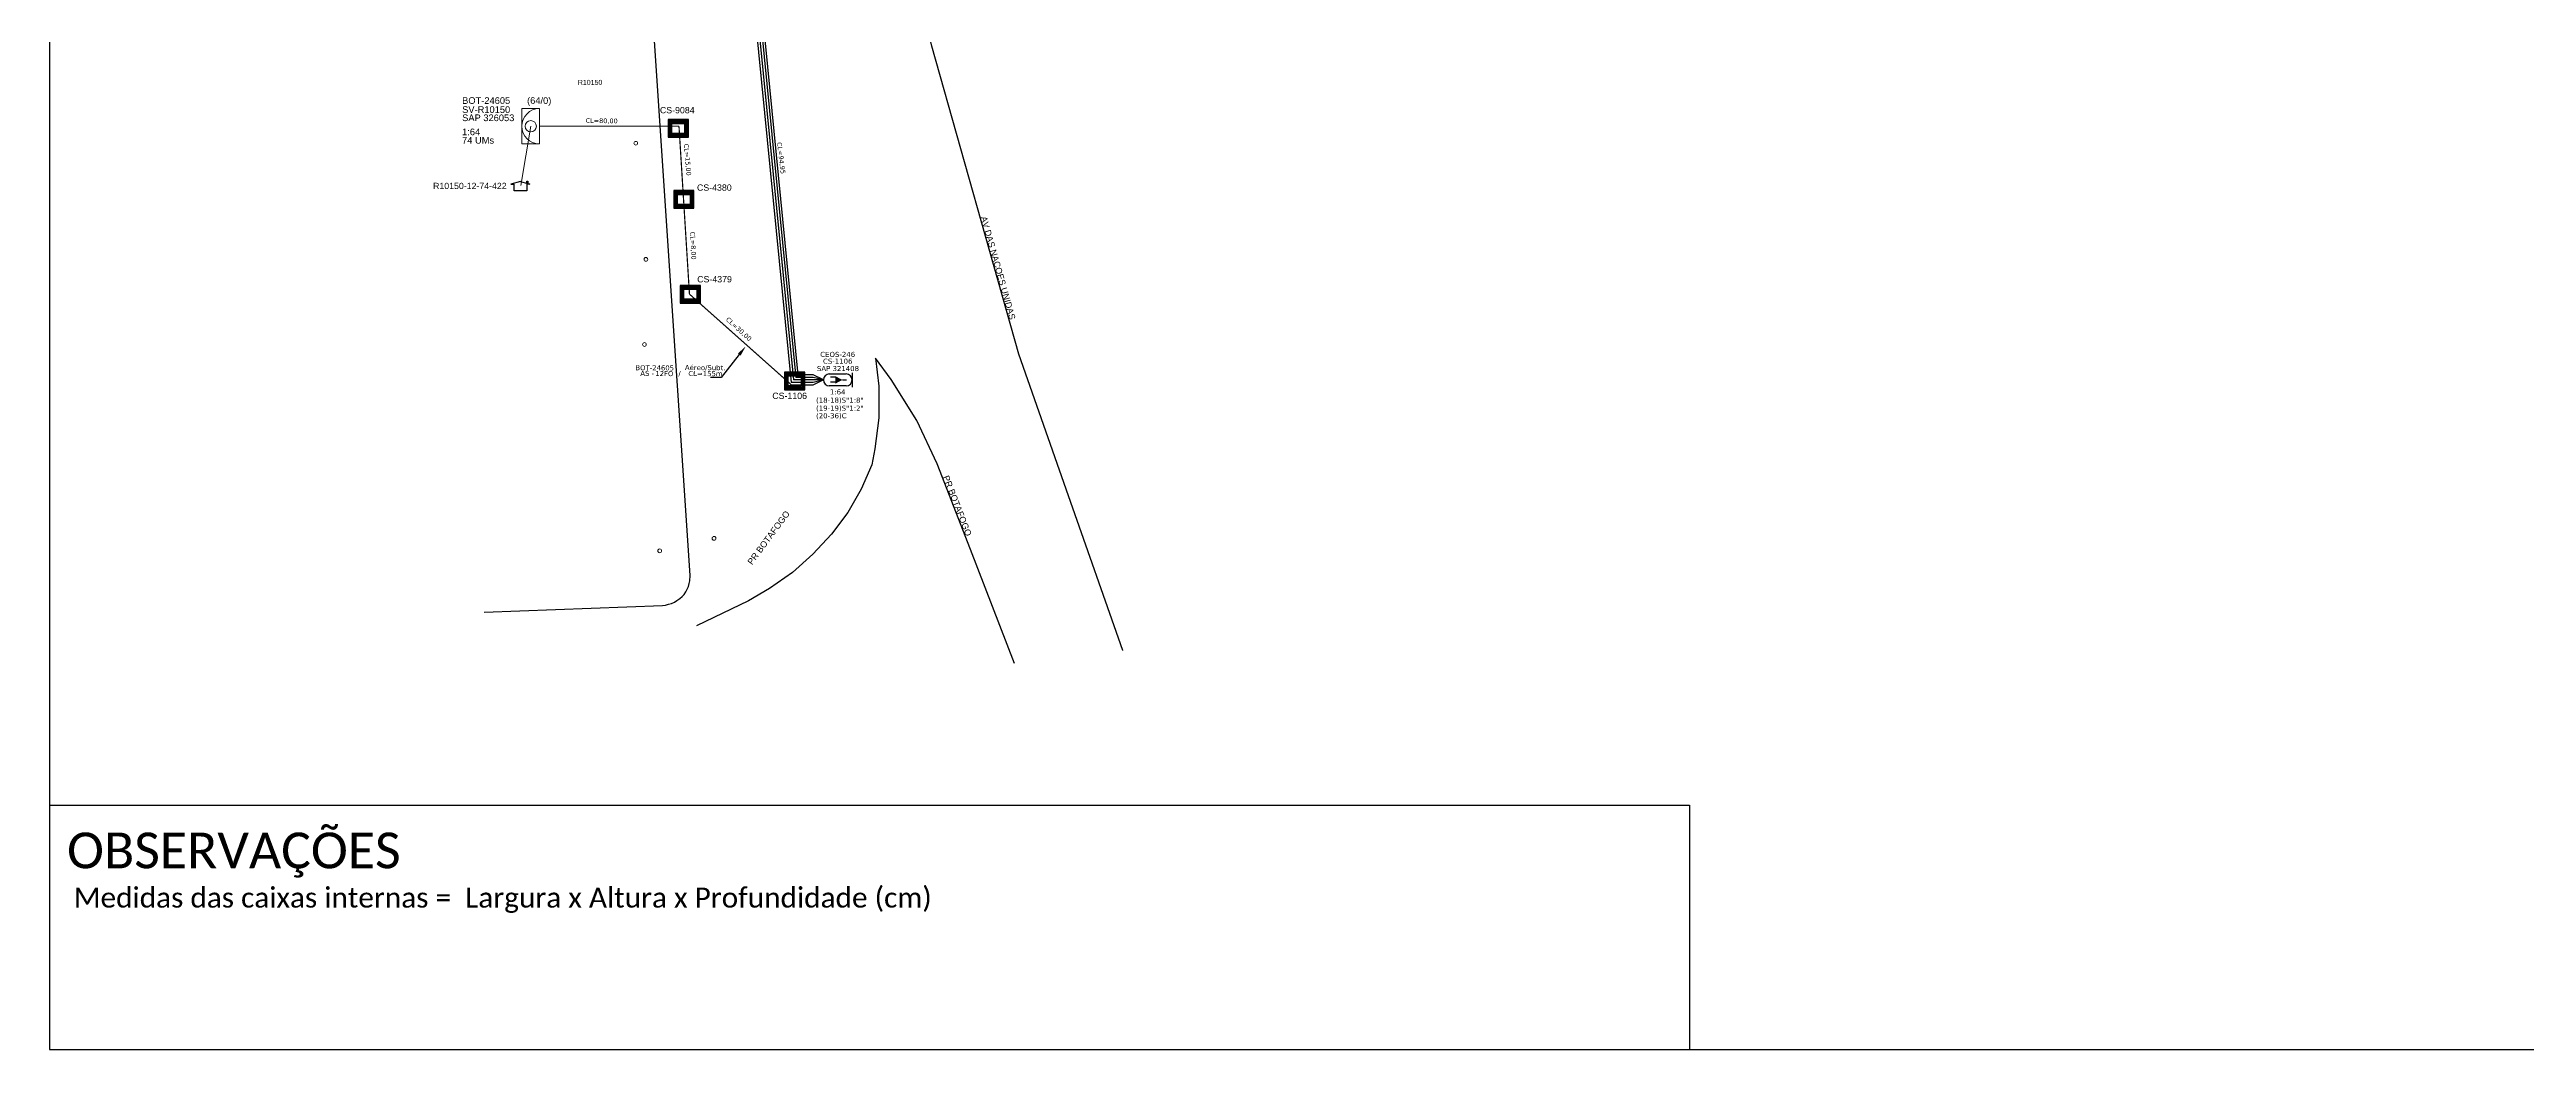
# Model space of a CAD drawing. Extents: x -89 to 749, y 705 to 1299.
# Drawn here: x -89.3 to 404.6, y 705 to 904.5 of the extents above; entities that cross this region are included whole.
import ezdxf
from ezdxf import colors
from ezdxf.entities.mleader import LeaderData, LeaderLine
from ezdxf.enums import TextEntityAlignment as Align
from ezdxf.math import Vec2, Vec3

# ---------------------------------------------------------------- set-up
doc = ezdxf.new("R2010")
doc.units = 0
for name, color, linetype in [('10.1-Caixas Subterrâneas', 5, 'Continuous'), ('20.4-CEOS', 1, 'Continuous'), ('CAP a instalar', 1, 'Continuous'), ('celulas gpon', 7, 'Continuous'), ('E.T.', 7, 'Continuous'), ('label_cabos', 7, 'Continuous'), ('Legenda', 1, 'Continuous'), ('QUADRA', 7, 'Continuous'), ('surveys', 7, 'Continuous'), ('surveys legendas', 7, 'Continuous')]:
    doc.layers.add(name, color=color, linetype=linetype)
for name, color, linetype, lineweight in [("20.0-LEGENDA DOS CDO'S", 1, 'Continuous', 0), ('20.1-CDO_INTERIOR', 1, 'Continuous', 0), ('Numeração', 98, 'Continuous', 0), ('Segmento Logradouro Texto', 7, 'Continuous', 0)]:
    doc.layers.add(name, color=color, linetype=linetype, lineweight=lineweight)
doc.layers.add('EXTRA', color=50, linetype='Continuous', plot=False)
doc.styles.add('ARIAL', font='arial.ttf')
doc.styles.add('DIGICADE', font='arial.ttf')
doc.styles.add('siredit', font='verdana.ttf')
doc.styles.get("Standard").update_dxf_attribs({"font": 'arial.ttf'})
doc.styles.add('WMF-Calibri0', font='calibri.ttf')

# ---------------------------------------------------------------- blocks, each defined once
blk = doc.blocks.new('SURVEY_SURVEY')
for p, q in [((0, 0.0000152), (-0.0000151, 0.0000108)), ((-0.0000151, 0.0000108), (-0.0000104, 0.0000108)), ((-0.0000103, 0), (-0.0000103, 0.0000108)), ((0.0000103, 0), (-0.0000103, 0)), ((0, 0.0000152), (0.0000151, 0.0000108)), ((0.0000101, 0.0000159), (0.0000117, 0.0000159)), ((0.0000101, 0.0000123), (0.0000101, 0.0000159)), ((0.0000151, 0.0000108), (0.0000103, 0.0000108)), ((0.0000103, 0.0000108), (0.0000103, 0)), ((0.0000117, 0.0000159), (0.0000117, 0.0000119))]:
    blk.add_line(p, q)
blk = doc.blocks.new('*X58')
at = {"color": 0, "linetype": 'Continuous'}
for p, q in [((-1.25, 0.34099), (-0.49099, 1.1)), ((-1.25, 0.517767), (-0.667767, 1.1)), ((-1.25, 0.694544), (-0.844544, 1.1)), ((-1.25, 0.87132), (-1.02132, 1.1)), ((-1.25, 1.048097), (-1.198097, 1.1)), ((-1.25, 0.164214), (-0.8035, 0.610714)), ((-1.25, -0.012563), (-0.8035, 0.433937)), ((-1.25, -0.18934), (-0.8035, 0.25716)), ((-1.25, -0.366117), (-0.8035, 0.080383)), ((-0.789214, 0.625), (-0.314214, 1.1)), ((-0.612437, 0.625), (-0.137437, 1.1)), ((-0.43566, 0.625), (0.03934, 1.1)), ((-0.258883, 0.625), (0.216117, 1.1)), ((-0.082107, 0.625), (0.392893, 1.1)), ((0.09467, 0.625), (0.56967, 1.1)), ((0.271447, 0.625), (0.746447, 1.1)), ((0.448223, 0.625), (0.923223, 1.1)), ((0.625, 0.625), (1.1, 1.1)), ((0.801777, 0.625), (1.25, 1.073223)), ((0.8035, 0.449947), (1.25, 0.896447)), ((0.8035, 0.27317), (1.25, 0.71967)), ((0.8035, 0.096393), (1.25, 0.542893)), ((0.8035, -0.080383), (1.25, 0.366117)), ((0.8035, -0.25716), (1.25, 0.18934)), ((0.8035, -0.433937), (1.25, 0.012563)), ((-1.25, -0.542893), (-0.8035, -0.096393)), ((-1.25, -0.71967), (-0.8035, -0.27317)), ((-1.25, -0.896447), (-0.8035, -0.449947)), ((-1.25, -1.073223), (-0.801777, -0.625)), ((-1.1, -1.1), (-0.625, -0.625)), ((-0.923223, -1.1), (-0.448223, -0.625)), ((-0.746447, -1.1), (-0.271447, -0.625)), ((-0.56967, -1.1), (-0.09467, -0.625)), ((-0.392893, -1.1), (0.082107, -0.625)), ((-0.216117, -1.1), (0.258883, -0.625)), ((-0.03934, -1.1), (0.43566, -0.625)), ((0.137437, -1.1), (0.612437, -0.625)), ((0.314214, -1.1), (0.789214, -0.625)), ((0.49099, -1.1), (1.25, -0.34099)), ((0.667767, -1.1), (1.25, -0.517767)), ((0.8035, -0.610714), (1.25, -0.164214)), ((0.844544, -1.1), (1.25, -0.694544)), ((1.02132, -1.1), (1.25, -0.87132)), ((1.198097, -1.1), (1.25, -1.048097))]:
    blk.add_line(p, q, dxfattribs=at)
blk = doc.blocks.new('MANHOLE_MQ')
at = {"color": 0, "linetype": 'Continuous'}
for p, q in [((0.0000062, 0.0000057), (-0.0000063, 0.0000057)), ((-0.0000063, 0.0000057), (-0.0000063, -0.0000053)), ((-0.000004, 0.0000033), (0.000004, 0.0000033)), ((-0.000004, -0.0000029), (-0.000004, 0.0000033)), ((0.000004, 0.0000033), (0.000004, -0.0000029)), ((0.0000062, -0.0000053), (0.0000062, 0.0000057)), ((-0.0000063, -0.0000053), (0.0000062, -0.0000053)), ((0.000004, -0.0000029), (-0.000004, -0.0000029)), ((0.000004, -0.0000029), (0.000004, -0.0000029))]:
    blk.add_line(p, q, dxfattribs=at)
at = {"color": 0, "linetype": 'Continuous', "xscale": 5e-06, "yscale": 5e-06, "zscale": 1e-05}
blk.add_blockref('*X58', (0, 0.0000002), dxfattribs=at)
blk = doc.blocks.new('LEGENDA DOS CABOS')
at = {"layer": 'EXTRA', "color": 0, "style": 'siredit'}
for tag, p in [('ID', (4.6, 0.97)), ('XX', (9.03, 0.97))]:
    blk.add_attdef(tag, text='', height=0.48, rotation=359.69, dxfattribs=at).set_placement(p, align=Align.MIDDLE_CENTER)
at = {"layer": 'Legenda', "color": 0, "style": 'siredit'}
for tag, p in [('TIPO_CABO', (1.31, 0)), ('CABO', (4.69, -0.05)), ('/', (6.81, -0.05)), ('METROS', (10.03, -0.05))]:
    blk.add_attdef(tag, text='', height=0.8, rotation=359.69, dxfattribs=at).set_placement(p, align=Align.MIDDLE_CENTER)
blk = doc.blocks.new('*U66')
at = {"layer": '20.4-CEOS', "color": 7, "style": 'siredit'}
for tag, p in [('FIBRAS_SPLITTER', (0, 0)), ('FIBRAS_TOP_C', (0, -4.13)), ('RESERVA_FINAIS', (0, -5.46))]:
    blk.add_attdef(tag, p, '', height=1.01, dxfattribs=at)
for tag, p, flags in [('QTDE', (0, -9.4), 1), ('ID_ATIVIDADE', (0, -6.77), 3), ('FATOR', (0, -8.09), 1), ('FID', (0, -10.71), 1)]:
    blk.add_attdef(tag, p, '', height=1.01, dxfattribs=dict(at, flags=flags))
blk = doc.blocks.new('*U68')
at = {"layer": '20.4-CEOS', "color": 7, "style": 'siredit'}
blk.add_attdef('FIBRAS_SPLITTER', (0, 0), '', height=1.01, dxfattribs=at)
for tag, p, flags in [('QTDE', (0, -4.11), 1), ('ID_ATIVIDADE', (0, -1.48), 3), ('FATOR', (0, -2.79), 1), ('FID', (0, -5.42), 1)]:
    blk.add_attdef(tag, p, '', height=1.01, dxfattribs=dict(at, flags=flags))

msp = doc.modelspace()

# ---------------------------------------------------------------- linework, layer by layer
msp.add_lwpolyline([(-89.32, 705.02), (749.25, 705.02), (749.25, 1299.02), (-89.32, 1299.02), (-89.32, 705.02)])
at = {"color": 7}
for points in [[(-89.24, 753.78), (237.71, 753.78)], [(237.71, 753.78), (237.71, 705.02)]]:
    msp.add_lwpolyline(points, dxfattribs=at)
at = {"layer": '20.1-CDO_INTERIOR', "color": 1, "lineweight": 18}
msp.add_lwpolyline([(4.87, 885.71), (4.86, 892.75), (8.39, 892.76), (8.39, 885.71)], close=True, dxfattribs=at)
msp.add_circle((6.63, 889.23), 1.13, dxfattribs=at)
msp.add_arc((8.39, 889.23), 3.52, 90.0276, 270.0276, dxfattribs=at)
at = {"layer": '20.4-CEOS', "color": 5}
for p, q in [((66.18, 839.81), (69.53, 839.81)), ((69.53, 837.43), (66.18, 837.43))]:
    msp.add_line(p, q, dxfattribs=at)
for points in [[(70.72, 840.06), (70.72, 837.18)], [(67.46, 839.14), (66.44, 839.14)], [(67.46, 838.15), (66.44, 838.15)], [(68.78, 838.62), (69.58, 838.62)]]:
    msp.add_lwpolyline(points, dxfattribs=at)
msp.add_lwpolyline([(68.78, 838.62, 0, 1.47, 0), (67.4, 838.62, 1.47, 1.47, 0)], format="xyseb", dxfattribs=at)
for centre, start, end in [((66.18, 838.62), 90, 270), ((69.53, 838.62), 270, 90)]:
    msp.add_arc(centre, 1.19, start, end, dxfattribs=at)
at = {"layer": 'CAP a instalar', "color": 251, "ltscale": 5}
for points in [[(48.5, 940.37), (58.57, 838.12)], [(48.96, 940.79), (59.02, 838.62)], [(49.46, 940.83), (59.47, 839.12)], [(62.99, 838.12), (58.57, 838.12)], [(62.99, 838.62), (59.02, 838.62)], [(62.99, 839.12), (59.47, 839.12)], [(64.99, 838.62), (62.99, 839.12)], [(64.99, 838.62), (62.99, 838.62)], [(64.99, 838.62), (62.99, 838.12)]]:
    msp.add_lwpolyline(points, dxfattribs=at)
at = {"layer": 'CAP a instalar', "color": 7, "ltscale": 5}
for points in [[(49.94, 940.97), (59.91, 839.62)], [(62.99, 839.62), (59.91, 839.62)], [(64.99, 838.62), (62.99, 839.62)]]:
    msp.add_lwpolyline(points, dxfattribs=at)
at = {"layer": 'CAP a instalar', "color": 10, "ltscale": 5, "const_width": 0.239}
for points in [[(8.39, 889.23), (36.2, 889.23)], [(38.29, 855.73), (36.2, 889.23)], [(38.29, 855.73), (58.62, 837.62)], [(62.99, 837.62), (58.62, 837.62)], [(64.99, 838.62), (62.99, 837.62)]]:
    msp.add_lwpolyline(points, dxfattribs=at)
at = {"layer": 'E.T.', "color": 4, "linetype": 'ByBlock', "lineweight": 0}
msp.add_lwpolyline([(6.63, 889.23), (4.67, 877.39)], dxfattribs=at)
at = {"layer": 'Numeração'}
for centre in [(27.58, 885.84), (27.58, 885.84), (29.6, 862.67), (29.31, 845.69), (29.31, 845.69), (43.19, 807), (32.35, 804.52)]:
    msp.add_circle(centre, 0.375, dxfattribs=at)
at = {"layer": 'QUADRA', "color": 4}
for points in [[(124.71, 784.64), (113.88, 815.48), (103.99, 843.73), (86.64, 905.18), (70.85, 969.82)], [(-2.62, 792.3), (32.88, 793.6), (33.48, 793.69), (34.13, 793.84), (34.73, 794.03), (35.33, 794.3), (35.8, 794.6), (36.34, 794.99), (36.82, 795.39), (37.23, 795.82), (37.59, 796.33), (37.83, 796.85), (38.07, 797.39), (38.25, 797.97), (38.37, 798.55), (38.43, 799.56), (28.41, 950.14)], [(-2.62, 792.3), (32.88, 793.6), (33.48, 793.69), (34.13, 793.84), (34.73, 794.03), (35.33, 794.3), (35.8, 794.6), (36.34, 794.99), (36.82, 795.39), (37.23, 795.82), (37.59, 796.33), (37.83, 796.85), (38.07, 797.39), (38.25, 797.97), (38.37, 798.55), (38.43, 799.56), (28.41, 950.14)], [(75.38, 842.95), (76.04, 837.35), (76.04, 831.08), (75.26, 824.85), (74.67, 821.67), (72.52, 816.82), (69.84, 812.18), (66.62, 807.85), (62.86, 803.82), (58.81, 800.2), (54.28, 797), (50.05, 794.55), (39.68, 789.53)], [(103.1, 782.02), (94.33, 804.78), (87.66, 821.84), (83.61, 830.5), (78.54, 838.68), (75.38, 842.95)]]:
    msp.add_lwpolyline(points, dxfattribs=at)
at = {"layer": 'Segmento Logradouro Texto'}
msp.add_lwpolyline([(124.71, 784.64), (113.88, 815.48), (103.99, 843.73), (86.64, 905.18), (70.85, 969.82)], dxfattribs=at)

# ---------------------------------------------------------------- block references
at = {"layer": '10.1-Caixas Subterrâneas', "color": 30, "xscale": 320647.1157218267, "yscale": 320647.1157218267, "zscale": 320647.1157218267, "rotation": 180.0000000000618}
for p in [(36.05, 888.87), (37.16, 874.68), (38.45, 855.78), (59.26, 838.47)]:
    msp.add_blockref('MANHOLE_MQ', p, dxfattribs=at)
at = {"layer": '20.4-CEOS', "color": 0, "lineweight": 0}
ref = msp.add_blockref('*U66', (63.54, 834.07), dxfattribs=at)
ref.add_attrib('FIBRAS_SPLITTER', '(18-18)S"1:8"', (63.54, 834.07), dxfattribs={"color": 7, "height": 1.0097, "style": 'siredit'})
ref.add_attrib('FIBRAS_TOP_C', '(20-36)C', (63.54, 830.96), dxfattribs={"color": 7, "height": 1.01, "style": 'siredit'})
msp.add_blockref('*U68', (63.54, 832.47), dxfattribs=at).add_auto_attribs({'FIBRAS_SPLITTER': '(19-19)S"1:2"'})
at = {"layer": 'label_cabos', "color": 0, "lineweight": 0}
ref = msp.add_blockref('LEGENDA DOS CABOS', (27.12, 839.4), dxfattribs=at)
ref.add_attrib('ID', 'BOT-24605', dxfattribs={"color": 0, "height": 1, "rotation": 359.69, "style": 'siredit'}).set_placement((31.36, 841.03), align=Align.MIDDLE_CENTER)
ref.add_attrib('CABO', '12FO', dxfattribs={"color": 0, "height": 1, "rotation": 359.69, "style": 'siredit'}).set_placement((33.28, 839.88), align=Align.MIDDLE_CENTER)
ref.add_attrib('METROS', 'CL=155m', dxfattribs={"color": 0, "height": 1, "rotation": 359.69, "style": 'siredit'}).set_placement((41.48, 839.88), align=Align.MIDDLE_CENTER)
ref.add_attrib('XX', 'Aéreo/Subt.', dxfattribs={"color": 0, "height": 1, "rotation": 359.69, "style": 'siredit'}).set_placement((41.42, 841.07), align=Align.MIDDLE_CENTER)
ref.add_attrib('/', '/', dxfattribs={"color": 0, "height": 1, "rotation": 359.69, "style": 'siredit'}).set_placement((36.31, 839.88), align=Align.MIDDLE_CENTER)
ref.add_attrib('TIPO_CABO', 'AS -', dxfattribs={"color": 0, "height": 1, "rotation": 359.69, "style": 'siredit'}).set_placement((29.86, 839.92), align=Align.MIDDLE_CENTER)
at = {"layer": 'surveys', "color": 255, "xscale": 125000, "yscale": 125000, "zscale": 125000}
msp.add_blockref('SURVEY_SURVEY', (4.59, 876.31), dxfattribs=at)

# ---------------------------------------------------------------- texts
at = {"color": 7, "style": 'WMF-Calibri0'}
msp.add_text('OBSERVAÇÕES', height=7.1308, dxfattribs=at).set_placement((-85.83, 741.17))
at = {"color": 7, "insert": (-84.48, 737.33), "char_height": 4, "width": 658.8434, "attachment_point": 1, "style": 'WMF-Calibri0'}
msp.add_mtext('Medidas das caixas internas =  Largura x Altura x Profundidade (cm)', dxfattribs=at)
at = {"layer": '10.1-Caixas Subterrâneas', "color": 30, "style": 'ARIAL'}
for s, p in [('CS-9084', (32.4, 891.81)), ('CS-4380', (39.79, 876.36)), ('CS-4379', (39.83, 858.07)), ('CS-1106', (54.81, 834.82))]:
    msp.add_text(s, height=1.255, dxfattribs=at).set_placement(p)
at = {"layer": "20.0-LEGENDA DOS CDO'S", "color": 1, "linetype": 'ByBlock', "lineweight": 0, "style": 'ARIAL'}
for s, p in [('BOT-24605', (-7.04, 893.69)), ('SAP 326053', (-7.04, 890.25)), ('SV-R10150', (-7.04, 891.89)), ('74 UMs', (-7.05, 885.76)), ('1:64', (-7.05, 887.44))]:
    msp.add_text(s, height=1.327, rotation=359.9724, dxfattribs=at).set_placement(p)
msp.add_text('          (64/0)', height=1.3266, rotation=359.9724, dxfattribs=at).set_placement((5.75, 893.69), align=Align.CENTER)
at = {"layer": '20.4-CEOS', "color": 5, "linetype": 'ByBlock', "lineweight": 0, "style": 'siredit'}
for s, p in [('SAP 321408', (67.91, 841.39)), ('CEOS-246', (67.85, 844.21)), ('CS-1106', (67.85, 842.86))]:
    msp.add_text(s, height=1.01, dxfattribs=at).set_placement(p, align=Align.TOP_CENTER)
at = {"layer": '20.4-CEOS', "color": 7, "linetype": 'ByBlock', "lineweight": 0, "style": 'siredit'}
msp.add_text('1:64', height=1.01, dxfattribs=at).set_placement((67.85, 836.73), align=Align.TOP_CENTER)
at = {"layer": 'celulas gpon', "color": 3, "style": 'siredit'}
for s, rotation, p in [('CL=80,00', 359.1168, (17.58, 889.91)), ('CL=15,00', 274.8005, (37.18, 885.7)), ('CL=94,95', 276.8293, (55.75, 886)), ('CL=8,00', 272.6794, (38.44, 868.16)), ('CL=30,00', 317.7787, (45.45, 850.55))]:
    msp.add_text(s, height=0.94, rotation=rotation, dxfattribs=at).set_placement(p)
at = {"layer": 'E.T.', "color": 10, "linetype": 'ByBlock', "lineweight": 0, "insert": (16.03, 898.48), "char_height": 1, "attachment_point": 1, "style": 'ARIAL'}
msp.add_mtext('R10150', dxfattribs=at)
at = {"layer": 'Segmento Logradouro Texto', "color": 5, "linetype": 'Continuous', "char_height": 1.25, "attachment_point": 1, "style": 'DIGICADE'}
for s, insert, width, rotation in [('\\fArial|b0|i0|c0|p34;\\W1.0000000000;\\T1.0000000000;\\o\\lAV DAS NACOES UNIDAS', (97.55, 871.4), 21.8358, 285.7642), ('\\fArial|b0|i0|c0|p34;\\W1.0000000000;\\T1.0000000000;\\o\\lAV DAS NACOES UNIDAS', (97.55, 871.4), 21.8358, 285.7642), ('\\fArial|b0|i0|c0|p34;\\W1.0000000000;\\T1.0000000000;\\o\\lPR BOTAFOGO', (89.98, 819.71), 13.1574, 291.173), ('\\fArial|b0|i0|c0|p34;\\W1.0000000000;\\T1.0000000000;\\o\\lPR BOTAFOGO', (89.98, 819.71), 13.1574, 291.173), ('\\fArial|b0|i0|c0|p34;\\W1.0000000000;\\T1.0000000000;\\o\\lPR BOTAFOGO', (49.76, 802.36), 13.1574, 53.5087)]:
    msp.add_mtext(s, dxfattribs=dict(at, insert=insert, width=width, rotation=rotation))
at = {"layer": 'surveys legendas', "color": 2}
msp.add_text('R10150-12-74-422', height=1.25, dxfattribs=at).set_placement((-12.83, 876.69))

# ---------------------------------------------------------------- leaders
at = {"layer": 'label_cabos', "color": 7, "lineweight": 0}
ml = msp.add_multileader_mtext('Standard', dxfattribs=at)
ml.set_content('')
ml.set_leader_properties()
ml.build(insert=Vec2(0, 0))
ml.multileader.update_dxf_attribs({"text_right_attachment_type": 6, "dogleg_length": 4.19, "arrow_head_size": 2.09})
ctx = ml.context
ctx.base_point, ctx.char_height, ctx.arrow_head_size, ctx.landing_gap_size, ctx.plane_origin, ctx.plane_x_axis, ctx.plane_y_axis = Vec3(49.2, 835.47), 2.09, 2.09, 1.05, Vec3(-40610490.65, -9370245.65), Vec3(-1, 0), Vec3(0, -1)
ctx.right_attachment = 6
notes = []
notes.append((ctx, [(0, (1, 1, 0), (44.59, 839.09), (-1, 0), 2.09, [(0, [(49.52, 845.32)], 0, [])])]))
ctx.mtext.insert, ctx.mtext.text_direction = Vec3(41.45, 838.04), Vec3(-1, 0)
for ctx, leaders in notes:
    for number, flags, end, landing, length, lines in leaders:
        leader = LeaderData()
        leader.index, (leader.has_last_leader_line, leader.has_dogleg_vector, leader.attachment_direction) = number, flags
        leader.last_leader_point, leader.dogleg_vector, leader.dogleg_length = Vec3(end), Vec3(landing), length
        for number, points, colour, breaks in lines:
            line = LeaderLine()
            line.index, line.vertices, line.color, line.breaks = number, Vec3.list(points), colors.encode_raw_color(colour), breaks
            leader.lines.append(line)
        ctx.leaders.append(leader)

doc.saveas('drawing.dxf')
